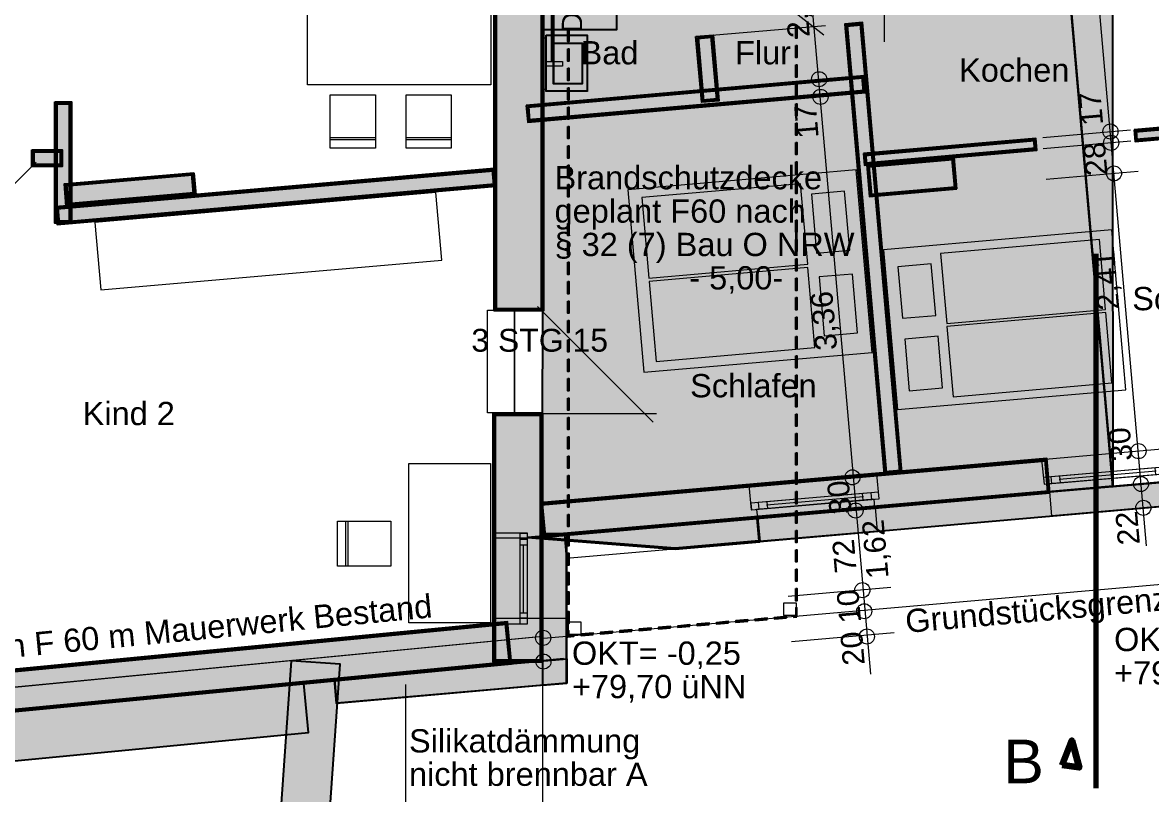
# Model space of a CAD drawing. Header units: millimetres. Extents: x 1001 to 41669, y -154 to 29734.
# Drawn here: x 11578 to 21433, y 6616 to 13355 of the extents above; entities that cross this region are included whole.
import ezdxf

# ---------------------------------------------------------------- set-up
doc = ezdxf.new("R2010")
doc.units = ezdxf.units.MM
doc.header["$LTSCALE"] = 50
doc.linetypes.add('PDF_564-4_176-4_70-6_176-4', pattern=[987.8, 564.4, -176.4, 70.6, -176.4])
for name, color, linetype in [('00_Wand_Bestand', 7, 'Continuous'), ('01_Daemmung_neu', 9, 'Continuous'), ('02_Grundstuecksgrenze', 8, 'Continuous'), ('03_Sanitaer', 5, 'Continuous'), ('05_Linien_stark', 7, 'Continuous'), ('06_Linien_fein', 3, 'Continuous'), ('07_Bemassung', 6, 'Continuous'), ('08_Schnittlinie', 1, 'Continuous'), ('10_Text', 7, 'Continuous'), ('11_Sonstiges', 30, 'Continuous')]:
    doc.layers.add(name, color=color, linetype=linetype)
doc.styles.add('PLAN', font='arial.ttf')

msp = doc.modelspace()

# ---------------------------------------------------------------- hatches: boundary and pattern name
at = {"layer": '00_Wand_Bestand'}
for points in [[(15695.3, 15947.6), (16125.2, 15947.6), (16125.2, 10839), (15695.3, 10839)], [(18327.2, 13324.3), (18337.8, 13324.3), (18337.8, 13218.5), (18327.2, 13218.5)], [(19101.1, 9413.5), (19254, 9426.9), (18910.3, 13354.9), (18757.5, 13341.5)], [(16337.8, 13294.8), (16348.4, 13294.8), (16348.4, 13189), (16337.8, 13189)], [(17456.8, 13233.7), (17606.3, 13246.8), (17656.4, 12673.4), (17507, 12660.3)], [(16337.8, 13125.5), (16348.4, 13125.5), (16348.4, 13019.7), (16337.8, 13019.7)], [(18327.2, 13155), (18337.8, 13155), (18337.8, 13049.2), (18327.2, 13049.2)], [(16337.8, 12956.2), (16348.4, 12956.2), (16348.4, 12850.3), (16337.8, 12850.3)], [(18327.2, 12985.7), (18337.8, 12985.7), (18337.8, 12879.8), (18327.2, 12879.8)], [(15975.4, 12632.7), (15988.2, 12487.1), (18937.1, 12745.1), (18924.4, 12890.7)], [(18327.2, 12816.3), (18337.8, 12816.3), (18337.8, 12710.5), (18327.2, 12710.5)], [(16337.8, 12786.8), (16348.4, 12786.8), (16348.4, 12681), (16337.8, 12681)], [(11860, 12664.6), (12006.6, 12664.6), (12006.6, 11603.4), (11860, 11603.4)], [(16337.8, 12617.5), (16348.4, 12617.5), (16348.4, 12511.7), (16337.8, 12511.7)], [(18327.2, 12647), (18337.8, 12647), (18337.8, 12541.2), (18327.2, 12541.2)], [(21281.2, 12417.9), (21290, 12316.9), (22516.5, 12424.2), (22507.7, 12525.2)], [(16337.8, 12448.1), (16348.4, 12448.1), (16348.4, 12342.3), (16337.8, 12342.3)], [(18327.2, 12477.7), (18337.8, 12477.7), (18337.8, 12371.8), (18327.2, 12371.8)], [(18919.9, 12211.3), (18928.7, 12110.3), (20431.9, 12241.8), (20423.1, 12342.8)], [(11658.1, 12245), (11925.3, 12245), (11925.3, 12099.4), (11658.1, 12099.4)], [(16337.8, 12278.8), (16348.4, 12278.8), (16348.4, 12173), (16337.8, 12173)], [(18327.2, 12308.3), (18337.8, 12308.3), (18337.8, 12202.5), (18327.2, 12202.5)], [(18327.2, 12139), (18337.8, 12139), (18337.8, 12033.2), (18327.2, 12033.2)], [(19733.7, 11902.6), (19709.5, 12178.6), (18947.5, 12112), (18971.6, 11835.9)], [(11867.2, 11745.4), (11880.6, 11592.6), (15709.6, 11927.6), (15696.2, 12080.4)], [(13073.1, 12044.8), (13089.9, 11852.2), (11960.2, 11753.3), (11943.4, 11946)], [(16337.8, 12109.5), (16348.4, 12109.5), (16348.4, 12003.7), (16337.8, 12003.7)], [(16337.8, 11940.2), (16348.4, 11940.2), (16348.4, 11834.3), (16337.8, 11834.3)], [(18327.2, 11969.7), (18337.8, 11969.7), (18337.8, 11863.8), (18327.2, 11863.8)], [(16337.8, 11770.8), (16348.4, 11770.8), (16348.4, 11665), (16337.8, 11665)], [(18327.2, 11800.4), (18337.8, 11800.4), (18337.8, 11694.5), (18327.2, 11694.5)], [(18327.2, 11631), (18337.8, 11631), (18337.8, 11525.2), (18327.2, 11525.2)], [(16337.8, 11601.5), (16348.4, 11601.5), (16348.4, 11495.7), (16337.8, 11495.7)], [(16337.8, 11432.1), (16348.4, 11432.1), (16348.4, 11326.3), (16337.8, 11326.3)], [(18327.2, 11461.7), (18337.8, 11461.7), (18337.8, 11355.8), (18327.2, 11355.8)], [(16337.8, 11262.8), (16348.4, 11262.8), (16348.4, 11157), (16337.8, 11157)], [(18327.2, 11292.3), (18337.8, 11292.3), (18337.8, 11186.5), (18327.2, 11186.5)], [(16337.8, 11093.5), (16348.4, 11093.5), (16348.4, 10987.7), (16337.8, 10987.7)], [(18327.2, 11123), (18337.8, 11123), (18337.8, 11017.2), (18327.2, 11017.2)], [(18327.2, 10953.7), (18337.8, 10953.7), (18337.8, 10847.8), (18327.2, 10847.8)], [(16337.8, 10924.2), (16348.4, 10924.2), (16348.4, 10818.3), (16337.8, 10818.3)], [(16337.8, 10754.8), (16348.4, 10754.8), (16348.4, 10649), (16337.8, 10649)], [(18327.2, 10784.3), (18337.8, 10784.3), (18337.8, 10678.5), (18327.2, 10678.5)], [(16337.8, 10585.5), (16348.4, 10585.5), (16348.4, 10479.7), (16337.8, 10479.7)], [(18327.2, 10615), (18337.8, 10615), (18337.8, 10509.2), (18327.2, 10509.2)], [(16337.8, 10416.1), (16348.4, 10416.1), (16348.4, 10310.3), (16337.8, 10310.3)], [(18327.2, 10445.7), (18337.8, 10445.7), (18337.8, 10339.8), (18327.2, 10339.8)], [(18327.2, 10276.3), (18337.8, 10276.3), (18337.8, 10170.5), (18327.2, 10170.5)], [(16337.8, 10246.8), (16348.4, 10246.8), (16348.4, 10141), (16337.8, 10141)], [(16337.8, 10077.5), (16348.4, 10077.5), (16348.4, 9971.7), (16337.8, 9971.7)], [(18327.2, 10107), (18337.8, 10107), (18337.8, 10001.2), (18327.2, 10001.2)], [(15687.7, 9945.3), (16117.6, 9945.3), (16117.6, 7771), (15687.7, 7771)], [(16337.8, 9908.2), (16348.4, 9908.2), (16348.4, 9802.3), (16337.8, 9802.3)], [(18327.2, 9937.7), (18337.8, 9937.7), (18337.8, 9831.8), (18327.2, 9831.8)], [(18327.2, 9768.4), (18337.8, 9768.4), (18337.8, 9662.5), (18327.2, 9662.5)], [(16337.8, 9738.8), (16348.4, 9738.8), (16348.4, 9633), (16337.8, 9633)], [(16337.8, 9569.5), (16348.4, 9569.5), (16348.4, 9463.7), (16337.8, 9463.7)], [(18327.2, 9599), (18337.8, 9599), (18337.8, 9493.2), (18327.2, 9493.2)], [(16096.8, 9160.9), (16123, 8861.4), (20546.9, 9248.4), (20520.7, 9548)], [(16337.8, 9400.2), (16348.4, 9400.2), (16348.4, 9294.3), (16337.8, 9294.3)], [(18327.2, 9429.7), (18337.8, 9429.7), (18337.8, 9323.8), (18327.2, 9323.8)], [(16337.8, 9230.8), (16348.4, 9230.8), (16348.4, 9125), (16337.8, 9125)], [(18327.2, 9260.3), (18337.8, 9260.3), (18337.8, 9154.5), (18327.2, 9154.5)], [(18327.2, 9091), (18337.8, 9091), (18337.8, 8985.2), (18327.2, 8985.2)], [(16337.8, 9061.5), (16348.4, 9061.5), (16348.4, 8955.7), (16337.8, 8955.7)], [(16337.8, 8892.2), (16348.4, 8892.2), (16348.4, 8786.3), (16337.8, 8786.3)], [(18327.2, 8921.7), (18337.8, 8921.7), (18337.8, 8815.8), (18327.2, 8815.8)], [(16337.8, 8722.8), (16348.4, 8722.8), (16348.4, 8617), (16337.8, 8617)], [(18327.2, 8752.3), (18337.8, 8752.3), (18337.8, 8646.5), (18327.2, 8646.5)], [(18327.2, 8583), (18337.8, 8583), (18337.8, 8477.2), (18327.2, 8477.2)], [(16337.8, 8553.5), (16348.4, 8553.5), (16348.4, 8447.7), (16337.8, 8447.7)], [(16337.8, 8384.2), (16348.4, 8384.2), (16348.4, 8278.3), (16337.8, 8278.3)], [(18327.2, 8413.7), (18337.8, 8413.7), (18337.8, 8307.8), (18327.2, 8307.8)], [(16337.8, 8214.8), (16348.4, 8214.8), (16348.4, 8109), (16337.8, 8109)], [(18337.8, 8165.9), (18337.8, 8244.3), (18327.2, 8244.3), (18327.2, 8175.6), (18309.6, 8174.1), (18310.5, 8163.6)], [(5057.6, 7086.6), (5092.7, 6722.2), (15846.1, 7757.7), (15811, 8122)], [(17235, 8070.8), (17234, 8081.4), (17128.6, 8072.3), (17129.5, 8061.7)], [(17403.7, 8085.4), (17402.7, 8095.9), (17297.3, 8086.8), (17298.2, 8076.3)], [(17572.4, 8099.9), (17571.4, 8110.5), (17466, 8101.4), (17466.9, 8090.9)], [(17741.1, 8114.5), (17740.2, 8125), (17634.7, 8115.9), (17635.6, 8105.4)], [(17909.8, 8129), (17908.9, 8139.6), (17803.4, 8130.5), (17804.3, 8119.9)], [(18078.5, 8143.6), (18077.6, 8154.1), (17972.1, 8145), (17973, 8134.5)], [(18247.2, 8158.1), (18246.3, 8168.7), (18140.9, 8159.6), (18141.7, 8149)], [(16337.8, 8045.5), (16337.8, 7993.5), (16391.4, 7998.1), (16390.5, 8008.7), (16348.4, 8005), (16348.4, 8045.5)], [(16560.1, 8012.7), (16559.2, 8023.2), (16453.8, 8014.1), (16454.7, 8003.6)], [(16728.8, 8027.2), (16727.9, 8037.8), (16622.5, 8028.7), (16623.4, 8018.1)], [(16897.5, 8041.7), (16896.6, 8052.3), (16791.2, 8043.2), (16792.1, 8032.7)], [(17066.2, 8056.3), (17065.3, 8066.8), (16959.9, 8057.8), (16960.8, 8047.2)]]:
    msp.add_hatch(color=7, dxfattribs=at).paths.add_polyline_path(points)
at = {"layer": '01_Daemmung_neu'}
for points in [[(22802.8, 9239.6), (18015.1, 8820.7), (17996.1, 9038.2), (22783.7, 9457.1)], [(17996.6, 9034), (15986.1, 8858.1), (17274.8, 8756.6), (18015.2, 8821.4)], [(16115.8, 8892.6), (16115.8, 7569.6), (16329.3, 7586.5), (16329.3, 8892.6)], [(14301.3, 7623.5), (16328.9, 7800.8), (16330.4, 7586.7), (14319.9, 7410.8)]]:
    msp.add_hatch(color=7, dxfattribs=at).paths.add_polyline_path(points)
at = {"layer": '02_Grundstuecksgrenze'}
for points in [[(13922.8, 7783.1), (13585.7, 2962.3), (14014.5, 2932.3), (14351.6, 7753.1)], [(14034.3, 7584.3), (4945.1, 6709.1), (4986.2, 6281.2), (14075.5, 7156.4)]]:
    msp.add_hatch(color=7, dxfattribs=at).paths.add_polyline_path(points)
at = {"layer": '03_Sanitaer', "transparency": 33554559}
msp.add_hatch(color=7, dxfattribs=at).paths.add_polyline_path([(16128.5, 14769.1), (16764.2, 14769.1), (16764.2, 13290.6), (16128.5, 13290.6)])
at = {"layer": '03_Sanitaer', "transparency": 33554569}
for points in [[(16148.5, 13245), (16507.4, 13245), (16507.4, 12757.9), (16148.5, 12757.9)], [(16148.5, 13245), (16507.4, 13245), (16507.4, 12757.9), (16148.5, 12757.9)], [(16213.6, 13175.7), (16462.5, 13175.7), (16462.5, 12821.6), (16213.6, 12821.6)], [(16213.6, 13175.7), (16462.5, 13175.7), (16462.5, 12821.6), (16213.6, 12821.6)]]:
    msp.add_hatch(color=7, dxfattribs=at).paths.add_polyline_path(points)
at = {"layer": '11_Sonstiges', "transparency": 33554534}
for points in [[(20564, 15389.4), (21090, 15435.5), (21096.6, 9301.4)], [(21096.5, 9308.1), (16115.5, 8872.3), (16131.9, 14708.2), (20589.9, 15098.2)]]:
    msp.add_hatch(color=7, dxfattribs=at).paths.add_polyline_path(points)

# ---------------------------------------------------------------- linework, layer by layer
at = {"layer": '00_Wand_Bestand'}
for points in [[(15695.3, 15947.6), (16125.2, 15947.6), (16125.2, 10839), (15695.3, 10839)], [(18327.2, 13324.3), (18337.8, 13324.3), (18337.8, 13218.5), (18327.2, 13218.5)], [(19101.1, 9413.5), (19254, 9426.9), (18910.3, 13354.9), (18757.5, 13341.5)], [(16337.8, 13294.8), (16348.4, 13294.8), (16348.4, 13189), (16337.8, 13189)], [(17456.8, 13233.7), (17606.3, 13246.8), (17656.4, 12673.4), (17507, 12660.3)], [(16337.8, 13125.5), (16348.4, 13125.5), (16348.4, 13019.7), (16337.8, 13019.7)], [(18327.2, 13155), (18337.8, 13155), (18337.8, 13049.2), (18327.2, 13049.2)], [(16337.8, 12956.2), (16348.4, 12956.2), (16348.4, 12850.3), (16337.8, 12850.3)], [(18327.2, 12985.7), (18337.8, 12985.7), (18337.8, 12879.8), (18327.2, 12879.8)], [(15975.4, 12632.7), (15988.2, 12487.1), (18937.1, 12745.1), (18924.4, 12890.7)], [(18327.2, 12816.3), (18337.8, 12816.3), (18337.8, 12710.5), (18327.2, 12710.5)], [(16337.8, 12786.8), (16348.4, 12786.8), (16348.4, 12681), (16337.8, 12681)], [(11860, 12664.6), (12006.6, 12664.6), (12006.6, 11603.4), (11860, 11603.4)], [(16337.8, 12617.5), (16348.4, 12617.5), (16348.4, 12511.7), (16337.8, 12511.7)], [(18327.2, 12647), (18337.8, 12647), (18337.8, 12541.2), (18327.2, 12541.2)], [(21281.2, 12417.9), (21290, 12316.9), (22516.5, 12424.2), (22507.7, 12525.2)], [(16337.8, 12448.1), (16348.4, 12448.1), (16348.4, 12342.3), (16337.8, 12342.3)], [(18327.2, 12477.7), (18337.8, 12477.7), (18337.8, 12371.8), (18327.2, 12371.8)], [(18919.9, 12211.3), (18928.7, 12110.3), (20431.9, 12241.8), (20423.1, 12342.8)], [(11658.1, 12245), (11925.3, 12245), (11925.3, 12099.4), (11658.1, 12099.4)], [(16337.8, 12278.8), (16348.4, 12278.8), (16348.4, 12173), (16337.8, 12173)], [(18327.2, 12308.3), (18337.8, 12308.3), (18337.8, 12202.5), (18327.2, 12202.5)], [(18327.2, 12139), (18337.8, 12139), (18337.8, 12033.2), (18327.2, 12033.2)], [(19733.7, 11902.6), (19709.5, 12178.6), (18947.5, 12112), (18971.6, 11835.9)], [(11867.2, 11745.4), (11880.6, 11592.6), (15709.6, 11927.6), (15696.2, 12080.4)], [(13073.1, 12044.8), (13089.9, 11852.2), (11960.2, 11753.3), (11943.4, 11946)], [(16337.8, 12109.5), (16348.4, 12109.5), (16348.4, 12003.7), (16337.8, 12003.7)], [(16337.8, 11940.2), (16348.4, 11940.2), (16348.4, 11834.3), (16337.8, 11834.3)], [(18327.2, 11969.7), (18337.8, 11969.7), (18337.8, 11863.8), (18327.2, 11863.8)], [(16337.8, 11770.8), (16348.4, 11770.8), (16348.4, 11665), (16337.8, 11665)], [(18327.2, 11800.4), (18337.8, 11800.4), (18337.8, 11694.5), (18327.2, 11694.5)], [(18327.2, 11631), (18337.8, 11631), (18337.8, 11525.2), (18327.2, 11525.2)], [(16337.8, 11601.5), (16348.4, 11601.5), (16348.4, 11495.7), (16337.8, 11495.7)], [(16337.8, 11432.1), (16348.4, 11432.1), (16348.4, 11326.3), (16337.8, 11326.3)], [(18327.2, 11461.7), (18337.8, 11461.7), (18337.8, 11355.8), (18327.2, 11355.8)], [(16337.8, 11262.8), (16348.4, 11262.8), (16348.4, 11157), (16337.8, 11157)], [(18327.2, 11292.3), (18337.8, 11292.3), (18337.8, 11186.5), (18327.2, 11186.5)], [(16337.8, 11093.5), (16348.4, 11093.5), (16348.4, 10987.7), (16337.8, 10987.7)], [(18327.2, 11123), (18337.8, 11123), (18337.8, 11017.2), (18327.2, 11017.2)], [(18327.2, 10953.7), (18337.8, 10953.7), (18337.8, 10847.8), (18327.2, 10847.8)], [(16337.8, 10924.2), (16348.4, 10924.2), (16348.4, 10818.3), (16337.8, 10818.3)], [(16337.8, 10754.8), (16348.4, 10754.8), (16348.4, 10649), (16337.8, 10649)], [(18327.2, 10784.3), (18337.8, 10784.3), (18337.8, 10678.5), (18327.2, 10678.5)], [(16337.8, 10585.5), (16348.4, 10585.5), (16348.4, 10479.7), (16337.8, 10479.7)], [(18327.2, 10615), (18337.8, 10615), (18337.8, 10509.2), (18327.2, 10509.2)], [(16337.8, 10416.1), (16348.4, 10416.1), (16348.4, 10310.3), (16337.8, 10310.3)], [(18327.2, 10445.7), (18337.8, 10445.7), (18337.8, 10339.8), (18327.2, 10339.8)], [(18327.2, 10276.3), (18337.8, 10276.3), (18337.8, 10170.5), (18327.2, 10170.5)], [(16337.8, 10246.8), (16348.4, 10246.8), (16348.4, 10141), (16337.8, 10141)], [(16337.8, 10077.5), (16348.4, 10077.5), (16348.4, 9971.7), (16337.8, 9971.7)], [(18327.2, 10107), (18337.8, 10107), (18337.8, 10001.2), (18327.2, 10001.2)], [(15687.7, 9945.3), (16117.6, 9945.3), (16117.6, 7771), (15687.7, 7771)], [(16337.8, 9908.2), (16348.4, 9908.2), (16348.4, 9802.3), (16337.8, 9802.3)], [(18327.2, 9937.7), (18337.8, 9937.7), (18337.8, 9831.8), (18327.2, 9831.8)], [(18327.2, 9768.4), (18337.8, 9768.4), (18337.8, 9662.5), (18327.2, 9662.5)], [(16337.8, 9738.8), (16348.4, 9738.8), (16348.4, 9633), (16337.8, 9633)], [(16337.8, 9569.5), (16348.4, 9569.5), (16348.4, 9463.7), (16337.8, 9463.7)], [(18327.2, 9599), (18337.8, 9599), (18337.8, 9493.2), (18327.2, 9493.2)], [(16096.8, 9160.9), (16123, 8861.4), (20546.9, 9248.4), (20520.7, 9548)], [(16337.8, 9400.2), (16348.4, 9400.2), (16348.4, 9294.3), (16337.8, 9294.3)], [(18327.2, 9429.7), (18337.8, 9429.7), (18337.8, 9323.8), (18327.2, 9323.8)], [(16337.8, 9230.8), (16348.4, 9230.8), (16348.4, 9125), (16337.8, 9125)], [(18327.2, 9260.3), (18337.8, 9260.3), (18337.8, 9154.5), (18327.2, 9154.5)], [(18327.2, 9091), (18337.8, 9091), (18337.8, 8985.2), (18327.2, 8985.2)], [(16337.8, 9061.5), (16348.4, 9061.5), (16348.4, 8955.7), (16337.8, 8955.7)], [(16337.8, 8892.2), (16348.4, 8892.2), (16348.4, 8786.3), (16337.8, 8786.3)], [(18327.2, 8921.7), (18337.8, 8921.7), (18337.8, 8815.8), (18327.2, 8815.8)], [(16337.8, 8722.8), (16348.4, 8722.8), (16348.4, 8617), (16337.8, 8617)], [(18327.2, 8752.3), (18337.8, 8752.3), (18337.8, 8646.5), (18327.2, 8646.5)], [(18327.2, 8583), (18337.8, 8583), (18337.8, 8477.2), (18327.2, 8477.2)], [(16337.8, 8553.5), (16348.4, 8553.5), (16348.4, 8447.7), (16337.8, 8447.7)], [(16337.8, 8384.2), (16348.4, 8384.2), (16348.4, 8278.3), (16337.8, 8278.3)], [(18327.2, 8413.7), (18337.8, 8413.7), (18337.8, 8307.8), (18327.2, 8307.8)], [(16337.8, 8214.8), (16348.4, 8214.8), (16348.4, 8109), (16337.8, 8109)], [(18337.8, 8165.9), (18337.8, 8244.3), (18327.2, 8244.3), (18327.2, 8175.6), (18309.6, 8174.1), (18310.5, 8163.6)], [(5057.6, 7086.6), (5092.7, 6722.2), (15846.1, 7757.7), (15811, 8122)], [(17235, 8070.8), (17234, 8081.4), (17128.6, 8072.3), (17129.5, 8061.7)], [(17403.7, 8085.4), (17402.7, 8095.9), (17297.3, 8086.8), (17298.2, 8076.3)], [(17572.4, 8099.9), (17571.4, 8110.5), (17466, 8101.4), (17466.9, 8090.9)], [(17741.1, 8114.5), (17740.2, 8125), (17634.7, 8115.9), (17635.6, 8105.4)], [(17909.8, 8129), (17908.9, 8139.6), (17803.4, 8130.5), (17804.3, 8119.9)], [(18078.5, 8143.6), (18077.6, 8154.1), (17972.1, 8145), (17973, 8134.5)], [(18247.2, 8158.1), (18246.3, 8168.7), (18140.9, 8159.6), (18141.7, 8149)], [(16337.8, 8045.5), (16337.8, 7993.5), (16391.4, 7998.1), (16390.5, 8008.7), (16348.4, 8005), (16348.4, 8045.5)], [(16560.1, 8012.7), (16559.2, 8023.2), (16453.8, 8014.1), (16454.7, 8003.6)], [(16728.8, 8027.2), (16727.9, 8037.8), (16622.5, 8028.7), (16623.4, 8018.1)], [(16897.5, 8041.7), (16896.6, 8052.3), (16791.2, 8043.2), (16792.1, 8032.7)], [(17066.2, 8056.3), (17065.3, 8066.8), (16959.9, 8057.8), (16960.8, 8047.2)]]:
    msp.add_lwpolyline(points, close=True, dxfattribs=at)
at = {"layer": '01_Daemmung_neu'}
for points in [[(22802.8, 9239.6), (18015.1, 8820.7), (17996.1, 9038.2), (22783.7, 9457.1)], [(17996.6, 9034), (15986.1, 8858.1), (17274.8, 8756.6), (18015.2, 8821.4)], [(16115.8, 8892.6), (16115.8, 7569.6), (16329.3, 7586.5), (16329.3, 8892.6)], [(14301.3, 7623.5), (16328.9, 7800.8), (16330.4, 7586.7), (14319.9, 7410.8)]]:
    msp.add_lwpolyline(points, close=True, dxfattribs=at)
at = {"layer": '02_Grundstuecksgrenze'}
for points in [[(13922.8, 7783.1), (13585.7, 2962.3), (14014.5, 2932.3), (14351.6, 7753.1)], [(14034.3, 7584.3), (4945.1, 6709.1), (4986.2, 6281.2), (14075.5, 7156.4)]]:
    msp.add_lwpolyline(points, close=True, dxfattribs=at)
at = {"layer": '03_Sanitaer'}
for points in [[(16128.5, 14769.1), (16764.2, 14769.1), (16764.2, 13290.6), (16128.5, 13290.6)], [(16148.5, 13245), (16507.4, 13245), (16507.4, 12757.9), (16148.5, 12757.9)], [(16148.5, 13245), (16507.4, 13245), (16507.4, 12757.9), (16148.5, 12757.9)], [(16213.6, 13175.7), (16462.5, 13175.7), (16462.5, 12821.6), (16213.6, 12821.6)], [(16213.6, 13175.7), (16462.5, 13175.7), (16462.5, 12821.6), (16213.6, 12821.6)]]:
    msp.add_lwpolyline(points, close=True, dxfattribs=at)
at = {"layer": '05_Linien_stark', "lineweight": 53}
msp.add_line((16203.6, 14456.7), (16203.6, 13010.7), dxfattribs=at)
at = {"layer": '05_Linien_stark', "lineweight": 15}
for p, q in [((19099.9, 13788.6), (19099.9, 13188.6)), ((21248.8, 12416.9), (20483.5, 12349.9)), ((21251.9, 12320.3), (20488.9, 12253.6)), ((21316.7, 12054.3), (20514.4, 11984.2)), ((19156.9, 8422), (18260.9, 8343.6)), ((4028.1, 6832.6), (16060.8, 7991.2)), ((5641, 6990.8), (16116.2, 7999.4)), ((19185.7, 8027.7), (18289.7, 7949.4)), ((14924.5, 6136.3), (14924.5, 7576.1))]:
    msp.add_line(p, q, dxfattribs=at)
at = {"layer": '05_Linien_stark', "lineweight": 50}
for points in [[(15706.8, 15936.2), (16113.7, 15936.2), (16113.7, 10850.5), (15706.8, 10850.5)], [(19111.5, 9425.9), (19241.6, 9437.3), (18899.9, 13342.4), (18769.9, 13331.1)], [(17469.2, 13223.3), (17595.8, 13234.4), (17644, 12683.8), (17517.4, 12672.7)], [(15987.9, 12622.2), (15998.6, 12499.5), (18924.7, 12755.5), (18914, 12878.2)], [(11871.4, 12653.2), (11995.1, 12653.2), (11995.1, 11614.9), (11871.4, 11614.9)], [(21293.6, 12407.5), (21300.5, 12329.3), (22504.1, 12434.6), (22497.3, 12512.8)], [(18932.3, 12200.9), (18939.1, 12122.8), (20419.5, 12252.3), (20412.7, 12330.4)], [(11669.6, 12233.5), (11913.9, 12233.5), (11913.9, 12110.9), (11669.6, 12110.9)], [(19721.2, 11913), (19699.1, 12166.2), (18959.9, 12101.5), (18982.1, 11848.4)], [(11879.6, 11735), (11891, 11605), (15697.2, 11938), (15685.8, 12068)], [(13062.6, 12032.4), (13077.5, 11862.6), (11970.6, 11765.7), (11955.8, 11935.5)], [(15699.2, 9933.9), (16106.1, 9933.9), (16106.1, 7782.5), (15699.2, 7782.5)], [(16109.2, 9150.5), (16133.4, 8873.8), (20534.5, 9258.8), (20510.3, 9535.6)], [(5070.1, 7076.2), (5103, 6734.7), (15833.5, 7768), (15800.7, 8109.5)]]:
    msp.add_lwpolyline(points, close=True, dxfattribs=at)
at = {"layer": '05_Linien_stark', "lineweight": 15}
for points in [[(16132, 14765.6), (16760.7, 14765.6), (16760.7, 13294.1), (16132, 13294.1)], [(15186.6, 11870.8), (12208.6, 11610.3), (12260.2, 11020.8), (15238.2, 11281.4)]]:
    msp.add_lwpolyline(points, close=True, dxfattribs=at)
at = {"layer": '05_Linien_stark', "lineweight": 18}
for points in [[(16144.8, 13246), (16511, 13246), (16511, 12754.8), (16144.8, 12754.8)], [(16144.8, 13246), (16511, 13246), (16511, 12754.8), (16144.8, 12754.8)], [(16218.1, 13175.9), (16459.2, 13175.9), (16459.2, 12818.4), (16218.1, 12818.4)], [(16218.1, 13175.9), (16459.2, 13175.9), (16459.2, 12818.4), (16218.1, 12818.4)], [(22798, 9243.6), (18019.1, 8825.5), (18000.9, 9034.2), (22779.7, 9452.3)], [(21593.5, 9140), (20563.8, 9049.9), (20545.8, 9255.8), (21575.5, 9345.9)], [(19037.7, 8916.2), (18011.6, 8826.4), (17993.8, 9030.3), (19019.9, 9120.1)], [(17992.6, 9029.3), (16306.6, 8881.7), (16324.4, 8677.9), (18010.5, 8825.4)], [(16119.8, 8895.6), (16324.4, 8895.6), (16324.4, 8151), (16119.8, 8151)], [(16120.3, 8888.2), (16120.3, 7574.4), (16324.9, 7590.6), (16324.9, 8888.2)], [(14306.1, 7619.4), (16324.5, 7796), (16326, 7590.7), (14323.9, 7415.5)]]:
    msp.add_lwpolyline(points, close=True, dxfattribs=at)
at = {"layer": '05_Linien_stark', "lineweight": 20}
for points in [[(15636.3, 10844.5), (15871.3, 10844.5), (15871.3, 9948.2), (15636.3, 9948.2)], [(15871.6, 10842.9), (16114.6, 10842.9), (16114.6, 9946.6), (15871.6, 9946.6)], [(20495, 9324.9), (21612.2, 9421.1), (21590.8, 9635.3), (20473.5, 9539.1)], [(20496.5, 9324.6), (21611.8, 9420.6), (21605.9, 9479.8), (20490.6, 9383.7)], [(20561.3, 9330.1), (21547.1, 9415.1), (21541.2, 9474.2), (20555.4, 9389.3)], [(20635.4, 9336.5), (21471.8, 9408.6), (21465.8, 9467.7), (20629.5, 9395.7)], [(17939.5, 9101.5), (19056.8, 9197.8), (19035.3, 9412), (17918.1, 9315.8)], [(20544.6, 9254.8), (21573.8, 9343.4), (21566.4, 9416.8), (20537.3, 9328.1)], [(17941, 9101.2), (19056.4, 9197.3), (19050.5, 9256.4), (17935.1, 9160.4)], [(17992.7, 9031.7), (19018.3, 9120.1), (19011, 9193.4), (17985.4, 9105.1)], [(18005.9, 9106.8), (18991.6, 9191.7), (18985.7, 9250.9), (18000, 9165.9)], [(18080, 9113.2), (18916.3, 9185.2), (18910.4, 9244.4), (18074.1, 9172.3)], [(15692.1, 8899.7), (15982, 8899.7), (15982, 8102.2), (15692.1, 8102.2)], [(15921.4, 8897.7), (15982, 8897.7), (15982, 8103.1), (15921.4, 8103.1)], [(15692.1, 8857.7), (16119.2, 8857.7), (16119.2, 8152.2), (15692.1, 8152.2)], [(15921.4, 8844.7), (15982, 8844.7), (15982, 8155.7), (15921.4, 8155.7)], [(15921.4, 8796.1), (15982, 8796.1), (15982, 8199.5), (15921.4, 8199.5)]]:
    msp.add_lwpolyline(points, close=True, dxfattribs=at)
at = {"layer": '05_Linien_stark', "lineweight": 211}
msp.add_lwpolyline([(20652.8, 6872.2), (20738, 7087), (20802.8, 6851.8)], close=True, dxfattribs=at)
at = {"layer": '06_Linien_fein', "lineweight": 9}
for p, q in [((18573.4, 13244.8), (17523.6, 14068.8)), ((18588, 13328.2), (17459.9, 13229.5)), ((10687.7, 11127.8), (11696.8, 12136.9)), ((16072.7, 10877), (17081.8, 9867.8)), ((17113.1, 9940.7), (16060.6, 9940.7)), ((21475.1, 9438.2), (20628.2, 9365.4)), ((18919.6, 9214.8), (18072.7, 9142)), ((15951.3, 8194.8), (15951.3, 8793.1))]:
    msp.add_line(p, q, dxfattribs=at)
for points in [[(14064.6, 13707.3), (15665.3, 13707.3), (15665.3, 12810.4), (14064.6, 12810.4)], [(16130.8, 13221.9), (16143.4, 13221.9), (16143.4, 12770.5), (16130.8, 12770.5)], [(14264.6, 12724.2), (14658.3, 12724.2), (14658.3, 12330.5), (14264.6, 12330.5)], [(14926.2, 12724.2), (15319.8, 12724.2), (15319.8, 12330.5), (14926.2, 12330.5)], [(14264.6, 12350.6), (14658.3, 12350.6), (14658.3, 12258.9), (14264.6, 12258.9)], [(14926.2, 12350.6), (15319.8, 12350.6), (15319.8, 12258.9), (14926.2, 12258.9)], [(16862.6, 11895.8), (17002.1, 10301.9), (18994.5, 10476.2), (18855.1, 12070.2)], [(16984.6, 11827.7), (17046.2, 11124.4), (18432, 11245.6), (18370.5, 11948.9)], [(18464.2, 11857.5), (18509.2, 11342.5), (18799.3, 11367.9), (18754.2, 11882.9)], [(21208.9, 10150.2), (21086.9, 11544.8), (19094.5, 11370.5), (19216.5, 9975.8)], [(21031.7, 10849.1), (20978.3, 11460), (19592.4, 11338.8), (19645.8, 10727.9)], [(19549.5, 10799.2), (19510.3, 11247.7), (19220.2, 11222.4), (19259.4, 10773.8)], [(17048.7, 11095.6), (17109.8, 10397.4), (18495.6, 10518.7), (18434.5, 11216.9)], [(18531.9, 11134.2), (18576.7, 10621.6), (18866.8, 10647), (18822, 11159.6)], [(21087.8, 10208.6), (21034, 10823.9), (19648.1, 10702.7), (19701.9, 10087.3)], [(19609.3, 10166.3), (19569.9, 10617), (19279.8, 10591.6), (19319.2, 10141)], [(14949.3, 9506.1), (15664.5, 9506.1), (15664.5, 8114.9), (14949.3, 8114.9)], [(14327.2, 9002.7), (14419, 9002.7), (14419, 8609), (14327.2, 8609)], [(14398.9, 9002.7), (14792.6, 9002.7), (14792.6, 8609), (14398.9, 8609)]]:
    msp.add_lwpolyline(points, close=True, dxfattribs=at)
at = {"layer": '06_Linien_fein'}
for points in [[(17996.6, 9034), (15986.1, 8858.1), (17274.8, 8756.6), (18015.2, 8821.4)], [(17988.6, 9024.5), (18005.7, 8829.4), (17274.7, 8765.4), (16683.6, 8812), (16092.5, 8858.6)]]:
    msp.add_lwpolyline(points, close=True, dxfattribs=at)
at = {"layer": '07_Bemassung', "lineweight": 15}
for p, q in [((16118.7, 3586.2), (16118.7, 25755.1)), ((21391.1, 8786.3), (20763.6, 15958.5)), ((18983.3, 7666.6), (18289.1, 15601.6)), ((16093.3, 7976.4), (35871.2, 9706.8)), ((3966.9, 6618.8), (16300.5, 7806.4))]:
    msp.add_line(p, q, dxfattribs=at)
at = {"layer": '07_Bemassung'}
msp.add_lwpolyline([(20564, 15389.4), (21090, 15435.5), (21096.6, 9301.4)], close=True, dxfattribs=at)
at = {"layer": '07_Bemassung', "lineweight": 18}
msp.add_lwpolyline([(16144.8, 13015.3), (16292.4, 13015.3), (16292.4, 12974.1), (16144.8, 12974.1)], close=True, dxfattribs=at)
msp.add_lwpolyline([(16144.8, 13015.3), (16292.4, 13015.3), (16292.4, 12974.1), (16144.8, 12974.1)], close=True, dxfattribs=at)
at = {"layer": '07_Bemassung', "lineweight": 20}
for points in [[(18222.5, 8288.1), (18331.9, 8288.1), (18331.9, 8178.7), (18222.5, 8178.7)], [(16343.5, 8123.1), (16452.9, 8123.1), (16452.9, 8013.6), (16343.5, 8013.6)]]:
    msp.add_lwpolyline(points, close=True, dxfattribs=at)
at = {"layer": '07_Bemassung', "lineweight": 18}
for centre in [(18531.6, 12860.9), (18544.1, 12706.5), (21074.9, 12404.3), (21081.5, 12305.1), (21105.8, 12038.6), (21320.2, 9613.7), (18822.3, 9384.8), (21341.8, 9326.8), (21362.5, 9118.8), (18850, 9094.6), (18909.3, 8400), (18926, 8215.5), (16122.9, 7983.3), (18949.3, 7995), (16125.1, 7776.2)]:
    msp.add_circle(centre, 65.8, dxfattribs=at)
at = {"layer": '08_Schnittlinie', "linetype": 'PDF_564-4_176-4_70-6_176-4', "lineweight": 70}
msp.add_line((20949.8, 6669.5), (20949.8, 11335.5), dxfattribs=at)
at = {"layer": '11_Sonstiges'}
msp.add_lwpolyline([(21096.5, 9308.1), (16115.5, 8872.3), (16131.9, 14708.2), (20589.9, 15098.2)], close=True, dxfattribs=at)

# ---------------------------------------------------------------- texts
at = {"layer": '07_Bemassung', "style": 'PLAN'}
for s, p in [('2,05', (18451.6, 13231.5)), ('17', (21012.1, 12464.4)), ('17', (18528.5, 12352.5)), ('28', (21050.5, 12024.7)), ('2,41', (21153.1, 10852.7)), ('3,36', (18690.4, 10501.5)), ('30', (21268.4, 9534.3)), ('30', (18815.6, 9070.4)), ('22', (21332.5, 8801.7)), ('1,62', (19139.1, 8507.5)), ('72', (18860.5, 8557.5))]:
    msp.add_text(s, height=190.5, rotation=95.00001, dxfattribs=at).set_placement(p)
at = {"layer": '10_Text', "style": 'PLAN'}
for s, height, rotation, p in [('DN 50', 177.8, 90, (16463.2, 13267.3)), ('20 10', 190.5, 95.00001, (18931, 7751.4)), ('Grundstücksgrenze', 203.2, 5.00001, (19293.2, 8026.2)), ('hfh F 60 m Mauerwerk Bestand', 203.2, 5.50001, (11220.4, 7783.8))]:
    msp.add_text(s, height=height, rotation=rotation, dxfattribs=at).set_placement(p)
for s, height, p in [('Bad', 203.2, (16449.4, 12990.7)), ('Flur', 203.2, (17797.8, 12990.7)), ('Kochen', 203.2, (19754, 12838.9)), ('Brandschutzdecke', 203.2, (16222.3, 11899.6)), ('geplant F60 nach', 203.2, (16222.3, 11608.2)), ('§ 32 (7) Bau O NRW', 203.2, (16222.3, 11316.7)), ('- 5,00-', 203.2, (17398.5, 11025.2)), ('Schlafen', 203.2, (21265.5, 10843.8)), ('3 STG 15', 199.66, (15495.9, 10481.8)), ('Schlafen', 203.2, (17405.7, 10083.4)), ('Kind 2', 203.2, (12103, 9840.6)), ('OKT= -0,05', 203.2, (21106.9, 7867.8)), ('OKT= -0,25', 203.2, (16374, 7748)), ('+79,90 üNN', 203.2, (21106.9, 7576.3)), ('+79,70 üNN', 203.2, (16374, 7456.6)), ('Silikatdämmung', 203.2, (14951.6, 6982.7)), ('B', 381, (20139.1, 6713.7)), ('nicht brennbar A', 203.2, (14951.6, 6691.2))]:
    msp.add_text(s, height=height, dxfattribs=at).set_placement(p)

doc.saveas('drawing.dxf')
